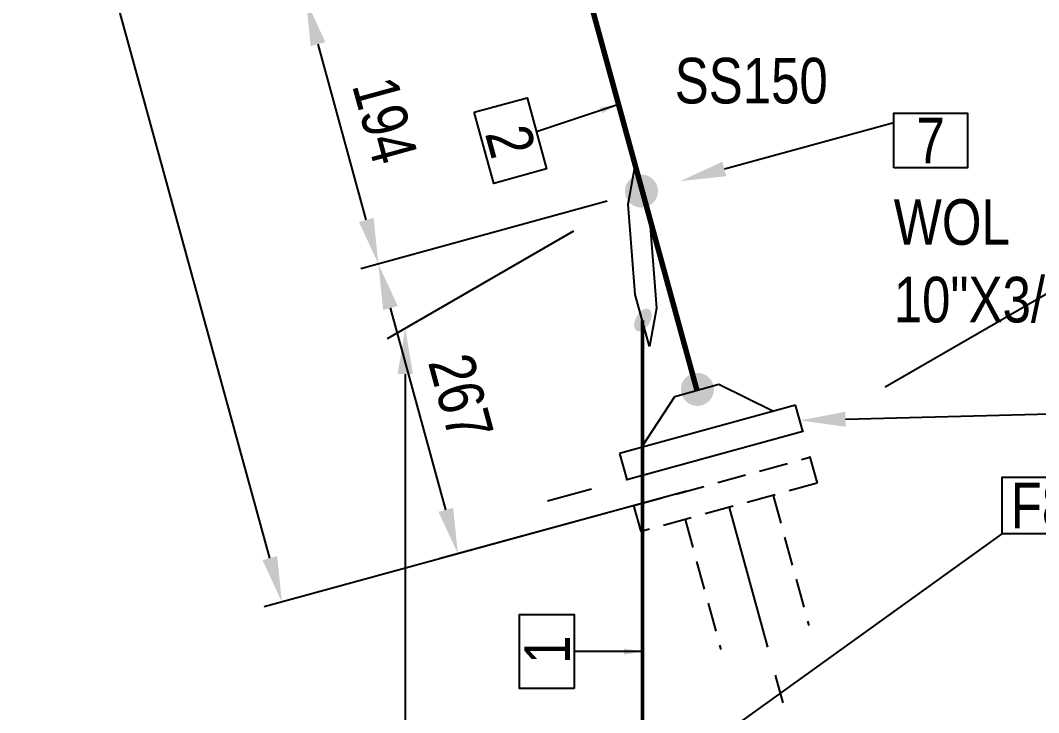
# Model space of a CAD drawing. Header units: millimetres. Extents: x 0 to 594, y 0 to 420.
# Drawn here: x 269.1 to 324.9, y 189.7 to 227.6 of the extents above; entities that cross this region are included whole.
import ezdxf
from ezdxf import colors
from ezdxf.entities.mleader import LeaderData, LeaderLine
from ezdxf.enums import TextEntityAlignment as Align
from ezdxf.math import Vec2, Vec3

# ---------------------------------------------------------------- set-up
doc = ezdxf.new("R2010")
doc.units = ezdxf.units.MM
doc.header["$LTSCALE"] = 0.25
doc.linetypes.add('CENTER', pattern=[50.8, 31.75, -6.35, 6.35, -6.35])
doc.linetypes.add('DASHED2', pattern=[9.525, 6.35, -3.175])
for name, color, linetype in [('기울이기 상자', 7, 'Continuous'), ('기호', 4, 'Continuous'), ('밸브', 4, 'Continuous'), ('연속', 7, 'DASHED2'), ('열 추적 선', 7, 'CENTER'), ('용접', 1, 'Continuous'), ('주석', 7, 'Continuous'), ('치수', 1, 'Continuous')]:
    doc.layers.add(name, color=color, linetype=linetype)
doc.layers.add('파이프', color=3, linetype='Continuous', lineweight=70)
doc.layers.add('파이프 작은 보어', color=30, linetype='Continuous', lineweight=50)
doc.styles.add('AdskIsoAnnotation', font='arial.ttf', dxfattribs={"width": 0.8, "height": 1})
doc.styles.add('AdskIsoMetric', font='arial.ttf', dxfattribs={"width": 0.8, "height": 2.5})
doc.styles.add('AdskIsoMetric-30', font='arial.ttf', dxfattribs={"width": 0.8, "height": 2.5})
doc.styles.get("Standard").update_dxf_attribs({"font": 'arial.ttf'})
doc.dimstyles.new('AdskIsoMetric', dxfattribs={"dimtxt": 2.5, "dimasz": 2.5, "dimexe": 1, "dimexo": 2, "dimgap": 0.8, "dimtad": 1, "dimdec": 0, "dimrnd": 1, "dimzin": 0, "dimdsep": 46, "dimtxsty": 'AdskIsoMetric', "dimcen": 0, "dimclrt": 7, "dimadec": 0, "dimazin": 0, "dimtfac": 1, "dimtdec": 0, "dimtmove": 1, "dimatfit": 3, "dimfxl": 0, "dimfrac": 2, "dimtolj": 1, "dimtzin": 0, "dimarcsym": 0})

# ---------------------------------------------------------------- blocks, each defined once
blk = doc.blocks.new('끝 장비-3-Iso2DSkew90')
at = {"color": 0, "linetype": 'ByBlock', "lineweight": -2, "extrusion": (-0.213349, 0.777711, 0.59131)}
for p, q in [((-4.822, -1.323), (4.822, 1.323)), ((4.822, 1.323), (5.213, -0.103)), ((5.213, -0.103), (-4.431, -2.748)), ((2.802, -0.764), (4.757, -7.892)), ((-4.431, -2.748), (-4.822, -1.323)), ((-2.02, -2.087), (-0.064, -9.215))]:
    blk.add_line(p, q, dxfattribs=at)
blk = doc.blocks.new('개스킷-6-Iso2DSkew90')
at = {"color": 0, "linetype": 'ByBlock', "lineweight": -2, "extrusion": (-0.174755, 0.126967, 0.976391)}
for p in [(4.626, 2.036), (5.017, 0.61), (-5.017, -0.61), (-4.588, -2.177)]:
    blk.add_point(p, dxfattribs=at)
blk = doc.blocks.new('플랜지WN-6-Iso2DSkew90')
at = {"color": 0, "linetype": 'ByBlock', "lineweight": -2, "extrusion": (-0.213349, 0.777711, 0.59131)}
for p, q in [((-1.694, 1.451), (0.717, 2.113)), ((0.717, 2.113), (3.714, 0.636)), ((-3.519, -1.348), (-1.694, 1.451)), ((4.92, 0.966), (-4.724, -1.679)), ((5.311, -0.459), (4.92, 0.966)), ((-4.333, -3.105), (5.311, -0.459)), ((-4.724, -1.679), (-4.333, -3.105))]:
    blk.add_line(p, q, dxfattribs=at)
blk = doc.blocks.new('*D104')
at = {"layer": 'Defpoints', "color": 0}
for p in [(301.461, 217.187), (303.229, 139.499), (290.238, 131.999)]:
    blk.add_point(p, dxfattribs=at)
at = {"layer": '치수', "color": 0, "lineweight": -2}
for p, q in [((299.461, 216.033), (289.238, 210.131)), ((290.238, 208.208), (290.238, 134.499)), ((301.229, 138.345), (289.238, 131.422))]:
    blk.add_line(p, q, dxfattribs=at)
at = {"layer": '치수', "color": 0}
for points in [[(289.822, 208.208), (290.655, 208.208), (290.238, 210.708)], [(289.822, 134.499), (290.655, 134.499), (290.238, 131.999)]]:
    blk.add_solid(points, dxfattribs=at)
at = {"layer": '치수', "color": 7, "insert": (287.972, 170.045), "char_height": 2.5, "attachment_point": 5, "rotation": 90, "style": 'AdskIsoMetric-30'}
blk.add_mtext('\\A1;443', dxfattribs=at)
blk = doc.blocks.new('*D115')
at = {"layer": 'Defpoints', "color": 0}
for p in [(303.229, 218.208), (288.763, 214.24), (307.586, 202.325)]:
    blk.add_point(p, dxfattribs=at)
at = {"layer": '치수', "color": 0, "lineweight": -2}
for p, q in [((301.3, 217.679), (287.799, 213.975)), ((292.459, 200.767), (289.425, 211.829)), ((305.657, 201.796), (292.156, 198.092))]:
    blk.add_line(p, q, dxfattribs=at)
at = {"layer": '치수', "color": 0}
for points in [[(289.827, 211.939), (289.023, 211.718), (288.763, 214.24)], [(292.861, 200.878), (292.057, 200.657), (293.121, 198.356)]]:
    blk.add_solid(points, dxfattribs=at)
at = {"layer": '치수', "color": 7, "insert": (293.275, 206.938), "char_height": 2.5, "attachment_point": 5, "rotation": 285.3406, "style": 'AdskIsoMetric'}
blk.add_mtext('\\A1;267', dxfattribs=at)
blk = doc.blocks.new('개스킷 해치 표식-7-Iso2DSkew90')
at = {"linetype": 'ByBlock', "lineweight": -2, "extrusion": (-0.213349, 0.777711, 0.59131)}
blk.add_line((0, 0), (-2.411, -0.661), dxfattribs=at)
blk = doc.blocks.new('*D116')
at = {"layer": 'Defpoints', "color": 0}
for p in [(299.263, 232.666), (284.797, 228.697), (303.229, 218.208)]:
    blk.add_point(p, dxfattribs=at)
at = {"layer": '치수', "color": 0, "lineweight": -2}
for p, q in [((297.334, 232.136), (283.833, 228.433)), ((288.102, 216.651), (285.459, 226.286)), ((301.3, 217.679), (287.799, 213.975))]:
    blk.add_line(p, q, dxfattribs=at)
at = {"layer": '치수', "color": 0}
for points in [[(285.86, 226.396), (285.057, 226.176), (284.797, 228.697)], [(288.504, 216.761), (287.7, 216.54), (288.763, 214.24)]]:
    blk.add_solid(points, dxfattribs=at)
at = {"layer": '치수', "color": 7, "insert": (289.113, 222.108), "char_height": 2.5, "attachment_point": 5, "rotation": 285.3406, "style": 'AdskIsoMetric'}
blk.add_mtext('\\A1;194', dxfattribs=at)
blk = doc.blocks.new('*D121')
at = {"layer": 'Defpoints', "color": 0}
for p in [(278.667, 307.743), (254.558, 301.129), (307.586, 202.325)]:
    blk.add_point(p, dxfattribs=at)
at = {"layer": '치수', "color": 0, "lineweight": -2}
for p, q in [((276.738, 307.214), (253.593, 300.864)), ((282.815, 198.122), (255.219, 298.718)), ((305.657, 201.796), (282.512, 195.446))]:
    blk.add_line(p, q, dxfattribs=at)
at = {"layer": '치수', "color": 0}
for points in [[(255.621, 298.828), (254.817, 298.608), (254.558, 301.129)], [(283.217, 198.232), (282.414, 198.012), (283.477, 195.711)]]:
    blk.add_solid(points, dxfattribs=at)
at = {"layer": '치수', "color": 7, "insert": (271.283, 249.305), "char_height": 2.5, "attachment_point": 5, "rotation": 285.3406, "style": 'AdskIsoMetric'}
blk.add_mtext('\\A1;2206', dxfattribs=at)
blk = doc.blocks.new('개스킷 해치 표식-12-Iso2DSkew90')
at = {"linetype": 'ByBlock', "lineweight": -2, "extrusion": (-0.213349, 0.777711, 0.59131)}
blk.add_line((0, 0), (-2.411, -0.661), dxfattribs=at)
blk = doc.blocks.new('*D130')
at = {"layer": 'Defpoints', "color": 0}
for p in [(384.421, 246.685), (307.586, 202.325), (307.587, 202.324)]:
    blk.add_point(p, dxfattribs=at)
at = {"layer": '치수', "color": 7, "insert": (351.747, 221.189), "char_height": 2.5, "attachment_point": 5, "rotation": 30, "style": 'AdskIsoMetric-30'}
blk.add_mtext('\\A1;1560', dxfattribs=at)
blk = doc.blocks.new('Olet1-2-Iso2DSkew90')
at = {"color": 0, "linetype": 'ByBlock', "lineweight": -2, "extrusion": (0.987688, 0.090318, -0.127728)}
for p, q in [((-0.782, -0.684), (-0.391, 1.425)), ((-0.391, 1.425), (0.391, -1.426)), ((-0.391, -5.646), (-0.782, -0.684)), ((0.391, -1.426), (0.782, -6.387)), ((0.391, -8.497), (-0.391, -5.646)), ((0.782, -6.387), (0.391, -8.497))]:
    blk.add_line(p, q, dxfattribs=at)
blk = doc.blocks.new('Buttweld')
at = {"lineweight": -2}
blk.add_hatch(color=0, dxfattribs=at).paths.add_polyline_path([(0.044, -0.0026), (0.0433, 0.0053), (0.0413, 0.0129), (0.0379, 0.02), (0.0334, 0.0265), (0.0278, 0.0321), (0.0214, 0.0366), (0.0142, 0.0399), (0.0066, 0.042), (-0.0013, 0.0427), (-0.0091, 0.042), (-0.0168, 0.0399), (-0.0239, 0.0366), (-0.0304, 0.0321), (-0.036, 0.0265), (-0.0405, 0.02), (-0.0438, 0.0129), (-0.0459, 0.0053), (-0.0466, -0.0026), (-0.0459, -0.0105), (-0.0438, -0.0181), (-0.0405, -0.0252), (-0.036, -0.0317), (-0.0304, -0.0373), (-0.0239, -0.0418), (-0.0168, -0.0452), (-0.0091, -0.0472), (-0.0013, -0.0479), (0.0066, -0.0472), (0.0142, -0.0452), (0.0214, -0.0418), (0.0278, -0.0373), (0.0334, -0.0317), (0.0379, -0.0252), (0.0413, -0.0181), (0.0433, -0.0105)], is_closed=False, flags=0)
blk = doc.blocks.new('Weld-1-IsoRight')
blk.add_hatch(color=256).paths.add_polyline_path([(-0.0311, 0.0158), (-0.0306, 0.022), (-0.0292, 0.0274), (-0.0268, 0.0318), (-0.0236, 0.0353), (-0.0197, 0.0375), (-0.0151, 0.0386), (-0.01, 0.0384), (-0.0047, 0.037), (0.0009, 0.0343), (0.0065, 0.0305), (0.0119, 0.0258), (0.0169, 0.0201), (0.0215, 0.0138), (0.0254, 0.007), (0.0286, -0.0002), (0.031, -0.0074), (0.0324, -0.0144), (0.0329, -0.0211), (0.0324, -0.0273), (0.031, -0.0327), (0.0286, -0.0371), (0.0254, -0.0406), (0.0215, -0.0429), (0.0169, -0.0439), (0.0119, -0.0437), (0.0065, -0.0423), (0.0009, -0.0396), (-0.0047, -0.0358), (-0.01, -0.0311), (-0.0151, -0.0254), (-0.0197, -0.0191), (-0.0236, -0.0123), (-0.0268, -0.0051), (-0.0292, 0.0021), (-0.0306, 0.0091)], is_closed=False, flags=0)
blk = doc.blocks.new('AnnoRect')
at = {"color": 0, "linetype": 'ByBlock', "lineweight": -2}
blk.add_wipeout([(-0.8095, -0.6), (-0.8095, 0.6), (0.8095, 0.6), (0.8095, -0.6)], dxfattribs=at)
blk.add_lwpolyline([(-0.8095, -0.6), (-0.8095, 0.6), (0.8095, 0.6), (0.8095, -0.6)], close=True, dxfattribs=at)
at = {"color": 0, "linetype": 'ByBlock', "lineweight": -2, "style": 'AdskIsoAnnotation', "width": 0.8}
blk.add_attdef('XX', text='', height=1, dxfattribs=at).set_placement((0, 0), align=Align.MIDDLE_CENTER)

msp = doc.modelspace()

# ---------------------------------------------------------------- linework, layer by layer
at = {"layer": '기울이기 상자'}
msp.add_lwpolyline([(290.988, 300.629), (384.421, 246.685), (316.538, 207.493)], dxfattribs=at)
at = {"layer": '열 추적 선', "color": 1}
msp.add_line((307.977, 200.899), (317.293, 166.939), dxfattribs=at)
at = {"layer": '파이프'}
msp.add_lwpolyline([(300.24, 229.101), (306.217, 207.314)], dxfattribs=at)
at = {"layer": '파이프 작은 보어'}
msp.add_lwpolyline([(303.229, 186.035), (303.229, 211.137)], dxfattribs=at)

# ---------------------------------------------------------------- block references
at = {"layer": '기호'}
msp.add_blockref('Olet1-2-Iso2DSkew90', (303.229, 218.208), dxfattribs=at)
at = {"layer": '밸브'}
for name, p in [('플랜지WN-6-Iso2DSkew90', (306.706, 205.532)), ('개스킷-6-Iso2DSkew90', (307.391, 203.038))]:
    msp.add_blockref(name, p, dxfattribs=at)
at = {"layer": '연속'}
msp.add_blockref('끝 장비-3-Iso2DSkew90', (307.586, 202.325), dxfattribs=at)
at = {"layer": '용접'}
for name, p, xscale, yscale, zscale, rotation in [('Buttweld', (303.229, 218.208), 20, 20, 20, 270.0000000000915), ('Weld-1-IsoRight', (303.229, 211.137), 15, 15, 15, 119.9999999997073), ('Buttweld', (306.217, 207.314), 20, 20, 20, 180.0000008537736)]:
    msp.add_blockref(name, p, dxfattribs=dict(at, xscale=xscale, yscale=yscale, zscale=zscale, rotation=rotation))
at = {"layer": '치수'}
for name in ['개스킷 해치 표식-7-Iso2DSkew90', '개스킷 해치 표식-12-Iso2DSkew90']:
    msp.add_blockref(name, (300.444, 201.898), dxfattribs=at)

# ---------------------------------------------------------------- texts
at = {"layer": '주석', "char_height": 2.5, "attachment_point": 7, "style": 'AdskIsoAnnotation'}
for s, insert in [('{\\Q0;SS150}', (305, 223)), ('{\\Q0;WOL}', (317, 215.254)), ('{\\Q0;10"X3/4" NS}', (317, 211))]:
    msp.add_mtext(s, dxfattribs=dict(at, insert=insert))

# ---------------------------------------------------------------- dimensions: what is measured, and where the dimension line sits
at = {"layer": '치수'}
for base, p1, p2, angle, text, override, picture, middle in [((254.558, 301.129), (307.586, 202.325), (278.667, 307.743), 105.3406, '2206', {"dimtad": 0, "dimlfac": 20.180844, "dimtxsty": 'AdskIsoMetric', "dimse1": 0, "dimse2": 0, "dimsd1": 0, "dimsd2": 0, "dimtmove": 1}, '*D121', (271.283, 249.305)), ((307.587, 202.324), (384.421, 246.685), (307.586, 202.325), 210, '1560', {"dimtad": 0, "dimlfac": 17.581937, "dimtxsty": 'AdskIsoMetric-30', "dimse1": 1, "dimse2": 1, "dimsd1": 1, "dimsd2": 1, "dimtmove": 2}, '*D130', (351.747, 221.189)), ((284.797, 228.697), (303.229, 218.208), (299.263, 232.666), 105.3406, '194', {"dimtad": 0, "dimlfac": 12.947761, "dimtxsty": 'AdskIsoMetric', "dimse1": 0, "dimse2": 0, "dimsd1": 0, "dimsd2": 0, "dimtmove": 1}, '*D116', (289.113, 222.108)), ((288.763, 214.24), (307.586, 202.325), (303.229, 218.208), 105.3406, '267', {"dimtad": 0, "dimlfac": 16.182674, "dimtxsty": 'AdskIsoMetric', "dimse1": 0, "dimse2": 0, "dimsd1": 0, "dimsd2": 0, "dimtmove": 1}, '*D115', (293.275, 206.938)), ((290.238, 131.999), (301.461, 217.187), (303.229, 139.499), 270, '443', {"dimtad": 0, "dimlfac": 5.706367, "dimtxsty": 'AdskIsoMetric-30', "dimse1": 0, "dimse2": 0, "dimsd1": 0, "dimsd2": 0, "dimtmove": 1}, '*D104', (287.972, 170.045))]:
    dim = msp.add_linear_dim(base=base, p1=p1, p2=p2, angle=angle, text=text, dimstyle='AdskIsoMetric', override=override, dxfattribs=at)
    dim.commit()
    dim.dimension.update_dxf_attribs({"geometry": picture, "text_midpoint": middle, "dimtype": 160})

# ---------------------------------------------------------------- leaders
at = {"layer": '주석'}
ml = msp.add_multileader_mtext('Standard', dxfattribs=at)
ml.set_content('')
ml.set_leader_properties()
ml.build(insert=Vec2(0, 0))
ml.multileader.update_dxf_attribs({"dogleg_length": 0, "arrow_head_size": 0})
ctx = ml.context
ctx.base_point, ctx.arrow_head_size = Vec3(297.425, 221.476), 0
notes = []
notes.append((ctx, [(0, (1, 1, 0), (297.425, 221.476), (-1, 0), 0, [(0, [(301.92, 222.978)], 0, [])])]))
ctx.mtext, ml.multileader.dxf.content_type = None, 0
ml = msp.add_multileader_mtext('Standard', dxfattribs=at)
ml.set_content('')
ml.set_leader_properties()
ml.build(insert=Vec2(0, 0))
ml.multileader.update_dxf_attribs({"dogleg_length": 0, "arrow_head_size": 2.5})
ctx = ml.context
ctx.base_point, ctx.arrow_head_size = Vec3(317, 222), 2.5
notes.append((ctx, [(0, (1, 1, 0), (317, 222), (-1, 0), 0, [(0, [(305.311, 218.781)], 0, [])])]))
ctx.mtext, ml.multileader.dxf.content_type = None, 0
ml = msp.add_multileader_mtext('Standard', dxfattribs=at)
ml.set_content('')
ml.set_leader_properties()
ml.build(insert=Vec2(0, 0))
ml.multileader.update_dxf_attribs({"dogleg_length": 0, "arrow_head_size": 2.5})
ctx = ml.context
ctx.base_point, ctx.arrow_head_size = Vec3(341.949, 206.448), 2.5
notes.append((ctx, [(0, (1, 1, 0), (341.949, 206.448), (-1, 0), 0, [(0, [(311.854, 205.666)], 0, [])])]))
ctx.mtext, ml.multileader.dxf.content_type = None, 0
ml = msp.add_multileader_mtext('Standard', dxfattribs=at)
ml.set_content('')
ml.set_leader_properties()
ml.build(insert=Vec2(0, 0))
ml.multileader.update_dxf_attribs({"dogleg_length": 0, "arrow_head_size": 2.5})
ctx = ml.context
ctx.base_point, ctx.arrow_head_size = Vec3(322.94, 199.449), 2.5
notes.append((ctx, [(0, (1, 1, 0), (322.94, 199.449), (-1, 0), 0, [(0, [(305.881, 187.177)], 0, [])])]))
ctx.mtext, ml.multileader.dxf.content_type = None, 0
ml = msp.add_multileader_mtext('Standard', dxfattribs=at)
ml.set_content('')
ml.set_leader_properties()
ml.build(insert=Vec2(0, 0))
ml.multileader.update_dxf_attribs({"dogleg_length": 0, "arrow_head_size": 0})
ctx = ml.context
ctx.base_point, ctx.arrow_head_size = Vec3(299.5, 193), 0
notes.append((ctx, [(0, (1, 1, 0), (299.5, 193), (-1, 0), 0, [(0, [(303.229, 193)], 0, [])])]))
ctx.mtext, ml.multileader.dxf.content_type = None, 0
for ctx, leaders in notes:
    for number, flags, end, landing, length, lines in leaders:
        leader = LeaderData()
        leader.index, (leader.has_last_leader_line, leader.has_dogleg_vector, leader.attachment_direction) = number, flags
        leader.last_leader_point, leader.dogleg_vector, leader.dogleg_length = Vec3(end), Vec3(landing), length
        for number, points, colour, breaks in lines:
            line = LeaderLine()
            line.index, line.vertices, line.color, line.breaks = number, Vec3.list(points), colors.encode_raw_color(colour), breaks
            leader.lines.append(line)
        ctx.leaders.append(leader)

# ---------------------------------------------------------------- next in the draw order: block references
ref = msp.add_blockref('AnnoRect', (296, 221), dxfattribs=dict(at, xscale=2.5, yscale=2.5, zscale=2.5, rotation=285.3405519216502))
ref.add_attrib('XX_001', '2', (294.593, 221.386), dxfattribs={"layer": '0', "color": 0, "linetype": 'ByBlock', "lineweight": -2, "height": 2.5, "rotation": 285.3406, "style": 'AdskIsoAnnotation', "width": 0.8})
ref = msp.add_blockref('AnnoRect', (319.024, 221.007), dxfattribs=dict(at, xscale=2.5, yscale=2.5, zscale=2.5))
ref.add_attrib('XX_001', '7', (318.244, 219.757), dxfattribs={"layer": '0', "color": 0, "linetype": 'ByBlock', "lineweight": -2, "height": 2.5, "style": 'AdskIsoAnnotation', "width": 0.8})
ref = msp.add_blockref('AnnoRect', (331, 201), dxfattribs=dict(at, xscale=9.956642066420665, yscale=2.585266030013643, zscale=2.5))
ref.add_attrib('XX_001', 'F8 B12 G15', (323.409, 199.75), dxfattribs={"layer": '0', "color": 0, "linetype": 'ByBlock', "lineweight": -2, "height": 2.5, "style": 'AdskIsoAnnotation', "width": 0.8})
ref = msp.add_blockref('AnnoRect', (298, 193), dxfattribs=dict(at, xscale=2.5, yscale=2.5, zscale=2.5, rotation=89.99999999961425))
ref.add_attrib('XX_001', '1', (299.255, 192.327), dxfattribs={"layer": '0', "color": 0, "linetype": 'ByBlock', "lineweight": -2, "height": 2.5, "rotation": 90, "style": 'AdskIsoAnnotation', "width": 0.8})

doc.saveas('drawing.dxf')
